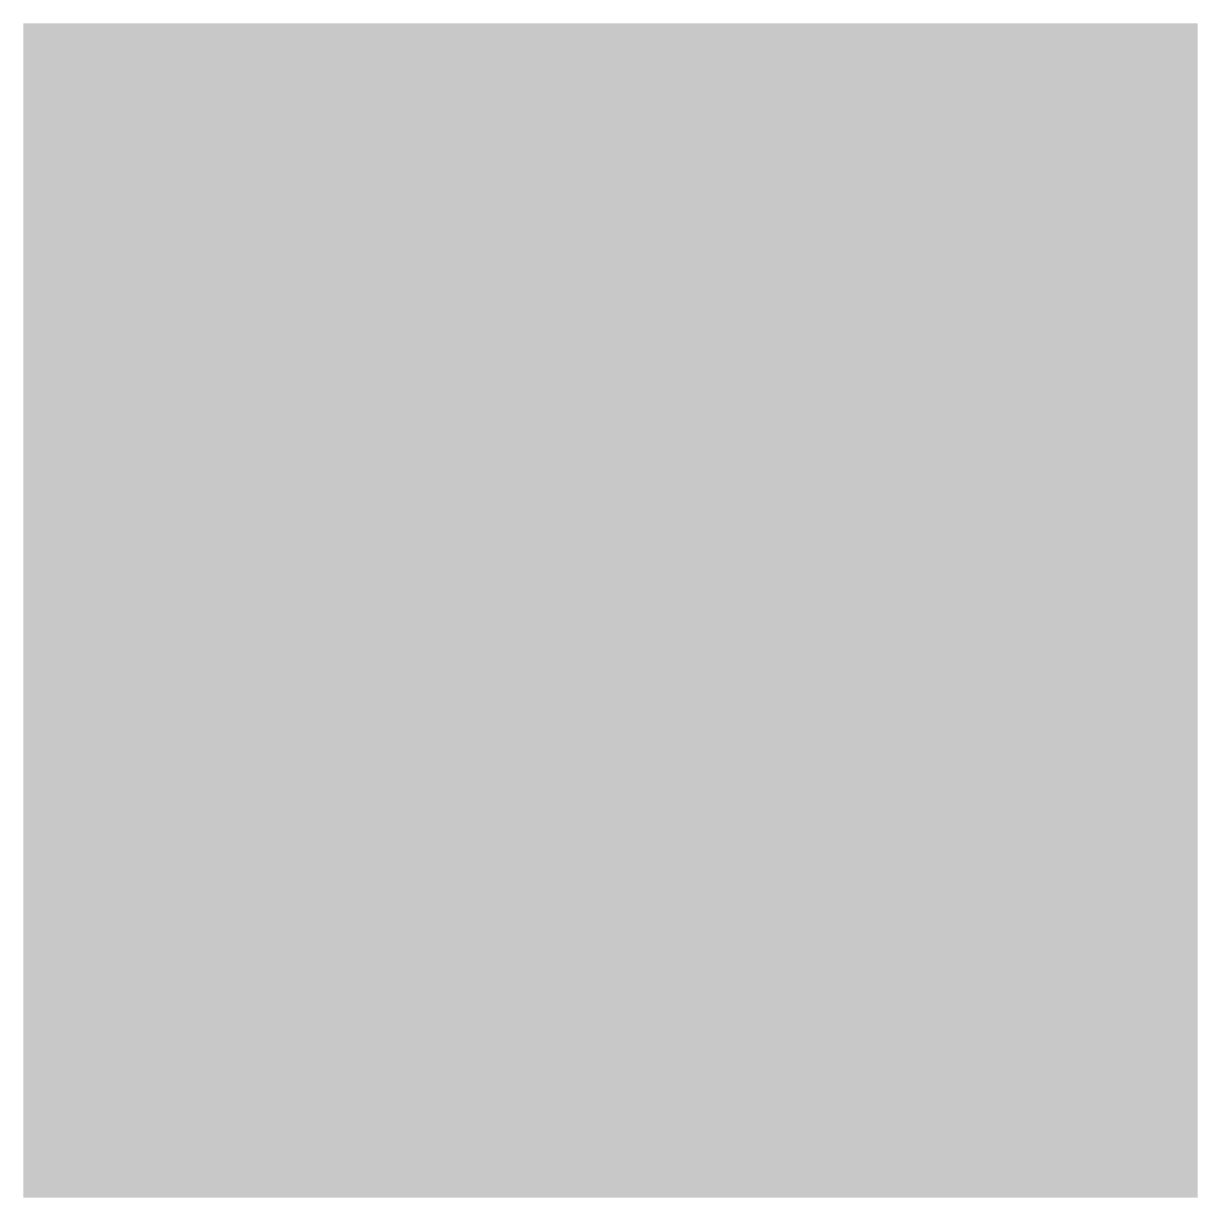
# Model space of a CAD drawing. Header units: metres. Extents: x 0 to 2, y 0 to 2.
import ezdxf

# ---------------------------------------------------------------- set-up
doc = ezdxf.new("R2010")
doc.units = ezdxf.units.M

msp = doc.modelspace()

# ---------------------------------------------------------------- linework, layer by layer
msp.add_solid([(0, 0), (2, 0), (0, 2), (2, 2)])

doc.saveas('drawing.dxf')
